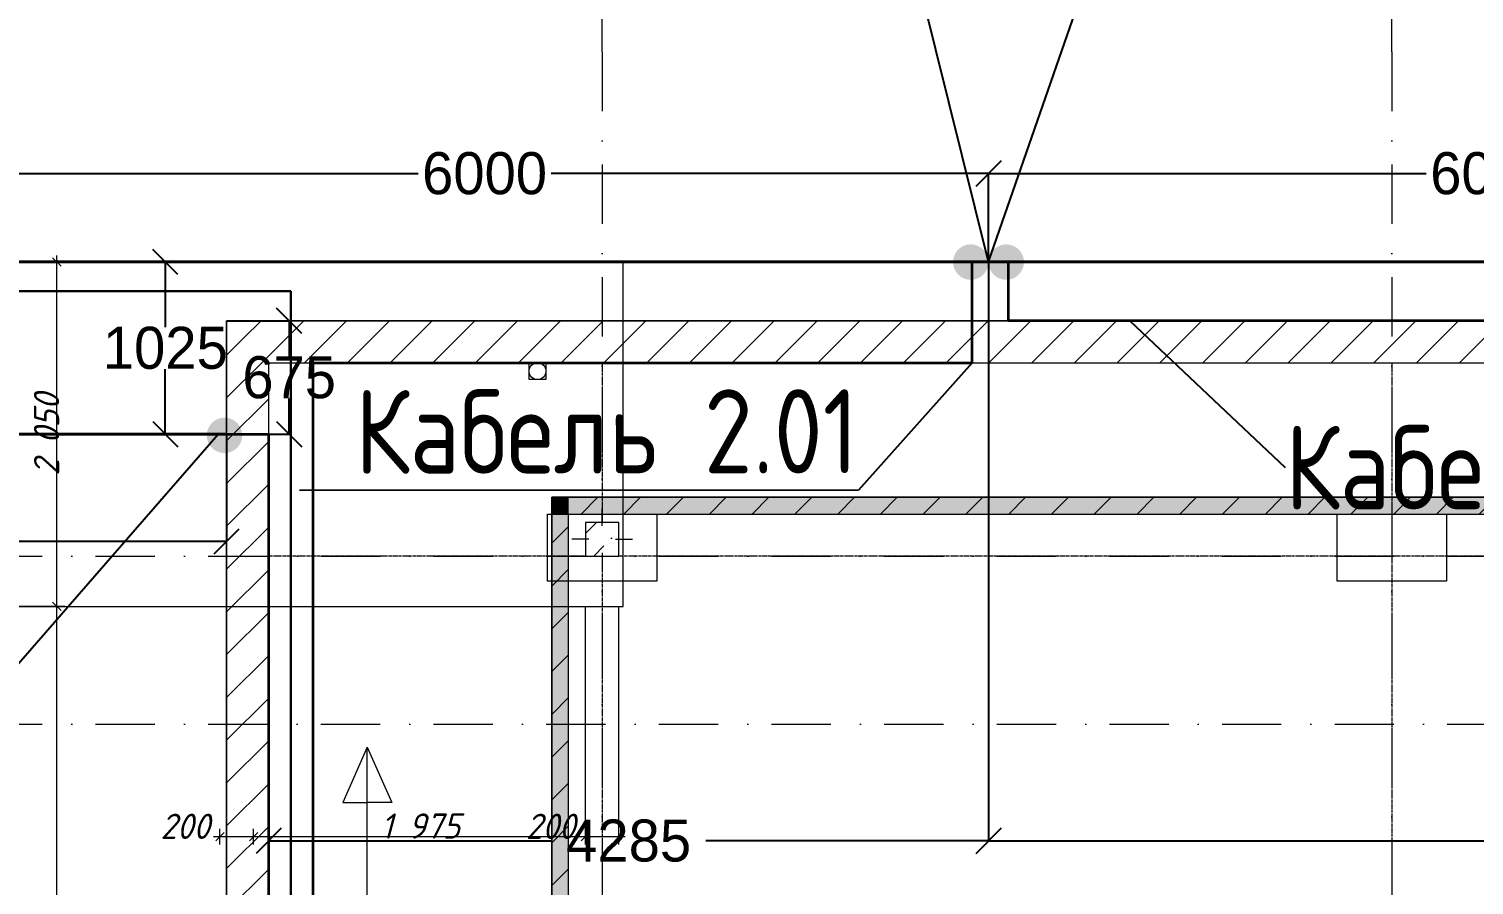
# Model space of a CAD drawing. Header units: millimetres. Extents: x 1499747 to 4230374, y -28481 to 441852.
# Drawn here: x 2437966 to 2446567, y 315325 to 320420 of the extents above; entities that cross this region are included whole.
import ezdxf
from ezdxf import colors
from ezdxf.entities.mleader import LeaderData, LeaderLine
from ezdxf.math import Vec2, Vec3
from ezdxf.xclip import XClip

# ---------------------------------------------------------------- set-up
doc = ezdxf.new("R2010")
doc.units = ezdxf.units.MM
doc.header["$MEASUREMENT"] = 0
doc.header["$XCLIPFRAME"] = 0
doc.set_wipeout_variables(frame=1)
for name, pattern in [('CENTER2', [28.575, 19.05, -3.175, 3.175, -3.175]), ('Dot & Dashed', [670.277762, 352.777767, -176.388884, 0, -141.111112]), ('Wipeout_Contour', [1000, 0, -1000]), ('Штрихпунктирная', [670.277762, 352.777767, -176.388884, 0, -141.111112])]:
    doc.linetypes.add(name, pattern=pattern)
for name, color, linetype in [('0_ANNOT_Dimensions', 7, 'Continuous'), ('13 этаж_25_Конструктив - Колонны', 7, 'Continuous'), ('Чертеж и Рисунок', 7, 'Continuous')]:
    doc.layers.add(name, color=color, linetype=linetype)
for name, color, linetype, lineweight in [('13 этаж_25_АР 06.03 custom_70_12 этаж_13_Интерьер - Мебель_Ном._пера__6_Ном._пера__6', 6, 'Continuous', 18), ('13 этаж_25_АР 06.03 custom_70_12 этаж_13_Интерьер - Мебель_Ном._пера__8_Ном._пера__8', 8, 'Continuous', 18), ('13 этаж_25_АР 06.03 custom_70__Оси_Ном._пера__8_Ном._пера__8', 8, 'Continuous', 18), ('13 этаж_25_АР 06.03 custom_70_Зина_Ном._пера__7_Ном._пера__7', 7, 'Continuous', 18), ('13 этаж_25_АР 06.03 custom_70_контур_Ном._пера__1_Ном._пера__1', 1, 'Continuous', 18), ('13 этаж_25_АР 06.03 custom_70_мет. конструкции_Ном._пера__5_Ном._пера__5', 5, 'Continuous', 18), ('13 этаж_25_АР 06.03 custom_70_парапет 2_Ном._пера__8_Ном._пера__8', 8, 'Continuous', 18), ('13 этаж_25_АР 06.03 custom_70_Подложк_Ном._пера__1_Ном._пера__1', 1, 'Continuous', 18), ('13 этаж_25_АР 06.03 custom_70_Подложк_Ном._пера__8_Ном._пера__8', 8, 'Continuous', 18), ('13 этаж_25_АР 06.03 custom_70_Стойки_Ном._пера__7_Ном._пера__7', 7, 'Continuous', 18), ('13 этаж_25_Конструктив - Колонны_Ном._пера__170_Ном._пера__52', 52, 'Continuous', 18), ('13 этаж_25_Конструктив - Колонны_Ном._пера__20_Ном._пера__1', 1, 'Continuous', 18), ('13 этаж_25_Конструктив - Колонны_Ном._пера__28_Ном._пера__12', 12, 'Continuous', 18), ('13 этаж_25_Конструктив - Колонны_Ном._пера__7', 7, 'Continuous', 18), ('13 этаж_25_Конструктив - Перекрытия_Ном._пера__1_Ном._пера__7', 7, 'Continuous', 18), ('13 этаж_25_Конструктив - Стены Ненесущие Газоблок_Ном._пера__169_Ном._пера__83', 83, 'Continuous', 18), ('13 этаж_25_Конструктив - Стены Ненесущие Газоблок_Ном._пера__47_Ном._пера__7', 7, 'Continuous', 18), ('13 этаж_25_Конструктив - Стены Ненесущие Газоблок_Ном._пера__74_Ном._пера__255', 255, 'Continuous', 18), ('13 этаж_25_Парапет_Ном._пера__20_Ном._пера__1', 1, 'Continuous', 18), ('13 этаж_25_Размер - ГКЛ перегородки_Ном._пера__1_Ном._пера__7', 7, 'Continuous', 18), ('13 этаж_25_Элемент Модели - Оси_Ном._пера__2_Ном._пера__8', 8, 'Continuous', 18), ('Кабель 2x4mm', 200, 'Continuous', 30), ('Кабель 2х6 mm', 150, 'Continuous', 30), ('ТП', 250, 'Continuous', 30)]:
    doc.layers.add(name, color=color, linetype=linetype, lineweight=lineweight)
doc.styles.add('ISOCPEUR_4', font='isocpeur.ttf', dxfattribs={"width": 0.85, "height": 250})
doc.styles.add('СГЕНЕРИР_СТИЛЬ_1', font='')
doc.styles.get('СГЕНЕРИР_СТИЛЬ_1').set_extended_font_data('GOST Common', italic=True)
doc.dimstyles.get("Standard").update_dxf_attribs({"dimtxt": 0.18, "dimasz": 0.18, "dimexe": 0.18, "dimexo": 0.0625, "dimgap": 0.09, "dimtad": 0, "dimtih": 1, "dimtoh": 1, "dimdec": 4, "dimzin": 0, "dimdsep": 46, "dimtxsty": 'Standard', "dimcen": 0.09, "dimadec": 0, "dimazin": 0, "dimtfac": 1, "dimtdec": 4, "dimtofl": 0, "dimtmove": 0, "dimatfit": 3, "dimfxl": 1, "dimtolj": 1, "dimtzin": 0, "dimarcsym": 0})
pattern_1 = [(45, (1162404.69, 34264.05), (-127.2792, 127.2792), [])]

# ---------------------------------------------------------------- blocks, each defined once
blk = doc.blocks.new('Чертеж_4_25', base_point=(1186000, 29700))
at = {"layer": '13 этаж_25_Конструктив - Стены Ненесущие Газоблок_Ном._пера__169_Ном._пера__83', "linetype": 'Continuous', "true_color": 0xc7c8ca}
h = blk.add_hatch(dxfattribs=at)
h.set_pattern_fill('БЛОКИ_БЕТОННЫЕ_ЭФФЕКТИВН_72', color=9, style=0, pattern_type=2)
h.set_pattern_definition(pattern_1)
h.paths.add_polyline_path([(1169569.7, 47364.1), (1169819.7, 47114.1), (1169819.7, 47364.1)])
h = blk.add_hatch(dxfattribs=at)
h.set_pattern_fill('БЛОКИ_БЕТОННЫЕ_ЭФФЕКТИВН_72', color=9, style=0, pattern_type=2)
h.set_pattern_definition(pattern_1)
h.paths.add_polyline_path([(1169569.7, 47114.1), (1169819.7, 47114.1), (1169569.7, 47364.1)])
h = blk.add_hatch(dxfattribs=at)
h.set_pattern_fill('БЛОКИ_БЕТОННЫЕ_ЭФФЕКТИВН_72', color=9, style=0, pattern_type=2)
h.set_pattern_definition(pattern_1)
h.paths.add_polyline_path([(1181154.7, 47364.1), (1169819.7, 47364.1), (1169819.7, 47114.1), (1181154.7, 47114.1)])
h = blk.add_hatch(dxfattribs=at)
h.set_pattern_fill('БЛОКИ_БЕТОННЫЕ_ЭФФЕКТИВН_72', color=9, style=0, pattern_type=2)
h.set_pattern_definition(pattern_1)
h.paths.add_polyline_path([(1169569.7, 47114.1), (1169569.7, 32314.1), (1169819.7, 32314.1), (1169819.7, 47114.1)])
h = blk.add_hatch(dxfattribs=at)
h.set_pattern_fill('БЛОКИ_БЕТОННЫЕ_ЭФФЕКТИВН_72', color=9, style=0, pattern_type=2)
h.set_pattern_definition(pattern_1)
h.paths.add_polyline_path([(1171504.7, 46214.1), (1171604.7, 46214.1), (1171504.7, 46314.1)])
h = blk.add_hatch(dxfattribs=at)
h.set_pattern_fill('БЛОКИ_БЕТОННЫЕ_ЭФФЕКТИВН_72', color=9, style=0, pattern_type=2)
h.set_pattern_definition(pattern_1)
h.paths.add_polyline_path([(1171504.7, 46314.1), (1171604.7, 46214.1), (1171604.7, 46314.1)])
h = blk.add_hatch(dxfattribs=at)
h.set_pattern_fill('БЛОКИ_БЕТОННЫЕ_ЭФФЕКТИВН_72', color=9, style=0, pattern_type=2)
h.set_pattern_definition(pattern_1)
h.paths.add_polyline_path([(1180809.7, 46314.1), (1171604.7, 46314.1), (1171604.7, 46214.1), (1180809.7, 46214.1)])
h = blk.add_hatch(dxfattribs=at)
h.set_pattern_fill('БЛОКИ_БЕТОННЫЕ_ЭФФЕКТИВН_72', color=9, style=0, pattern_type=2)
h.set_pattern_definition(pattern_1)
h.paths.add_polyline_path([(1171504.7, 46214.1), (1171504.7, 40239.1), (1171604.7, 40239.1), (1171604.7, 46214.1)])
at = {"layer": '13 этаж_25_Конструктив - Стены Ненесущие Газоблок_Ном._пера__74_Ном._пера__255', "linetype": 'Continuous', "true_color": 0xc7c8ca}
for points in [[(1171504.7, 46214.1), (1171604.7, 46214.1), (1171504.7, 46314.1)], [(1171504.7, 46314.1), (1171604.7, 46214.1), (1171604.7, 46314.1)], [(1180809.7, 46314.1), (1171604.7, 46314.1), (1171604.7, 46214.1), (1180809.7, 46214.1)], [(1171504.7, 46214.1), (1171504.7, 40239.1), (1171604.7, 40239.1), (1171604.7, 46214.1)]]:
    blk.add_hatch(color=9, dxfattribs=at).paths.add_polyline_path(points)
at = {"layer": '13 этаж_25_АР 06.03 custom_70_12 этаж_13_Интерьер - Мебель_Ном._пера__6_Ном._пера__6', "color": 9, "linetype": 'Continuous', "true_color": 0xc7c8ca, "flags": 128}
for points in [[(1171479.7, 46214.1), (1172129.7, 46214.1), (1172129.7, 45814.1), (1171479.7, 45814.1)], [(1176179.7, 46214.1), (1176829.7, 46214.1), (1176829.7, 45814.1), (1176179.7, 45814.1)]]:
    blk.add_lwpolyline(points, close=True, dxfattribs=at)
at = {"layer": '13 этаж_25_АР 06.03 custom_70_12 этаж_13_Интерьер - Мебель_Ном._пера__8_Ном._пера__8', "color": 9, "linetype": 'Continuous', "true_color": 0xc7c8ca, "flags": 128}
for points in [[(1171479.7, 46214.1), (1172129.7, 46214.1), (1172129.7, 45814.1), (1171479.7, 45814.1)], [(1176179.7, 46214.1), (1176829.7, 46214.1), (1176829.7, 45814.1), (1176179.7, 45814.1)]]:
    blk.add_lwpolyline(points, close=True, dxfattribs=at)
at = {"layer": '13 этаж_25_АР 06.03 custom_70__Оси_Ном._пера__8_Ном._пера__8', "color": 9, "linetype": 'CENTER2', "true_color": 0xc7c8ca}
for p, q in [((1171804.7, 47114.1), (1171804.7, 32314.1)), ((1176504.7, 47114.1), (1176504.7, 32314.1)), ((1181154.7, 45964.1), (1169819.7, 45964.1))]:
    blk.add_line(p, q, dxfattribs=at)
at = {"layer": '13 этаж_25_АР 06.03 custom_70_Зина_Ном._пера__7_Ном._пера__7', "color": 9, "linetype": 'Continuous', "true_color": 0xc7c8ca}
for p, q in [((1170406.9, 44826.4), (1170260.5, 44497.5)), ((1170406.9, 44826.4), (1170553.4, 44497.5)), ((1170260.5, 44497.5), (1170406.9, 44497.5)), ((1170553.4, 44497.5), (1170406.9, 44497.5))]:
    blk.add_line(p, q, dxfattribs=at)
at = {"layer": '13 этаж_25_АР 06.03 custom_70_контур_Ном._пера__1_Ном._пера__1', "color": 9, "linetype": 'Continuous', "true_color": 0xc7c8ca, "flags": 128}
for points in [[(1172084.7, 40139.1), (1171504.7, 40139.1), (1171504.7, 46314.1), (1180909.7, 46314.1), (1180909.7, 40139.1)], [(1172084.7, 40239.1), (1171604.7, 40239.1), (1171604.7, 46214.1), (1180809.7, 46214.1), (1180809.7, 40239.1)]]:
    blk.add_lwpolyline(points, dxfattribs=at)
at = {"layer": '13 этаж_25_АР 06.03 custom_70_мет. конструкции_Ном._пера__5_Ном._пера__5', "color": 9, "linetype": 'Continuous', "true_color": 0xc7c8ca}
for p, q in [((1172129.7, 46214.1), (1176179.7, 46214.1)), ((1171604.7, 40239.1), (1171604.7, 45814.1))]:
    blk.add_line(p, q, dxfattribs=at)
at = {"layer": '13 этаж_25_АР 06.03 custom_70_парапет 2_Ном._пера__8_Ном._пера__8', "color": 9, "linetype": 'Continuous', "true_color": 0xc7c8ca, "flags": 128}
blk.add_lwpolyline([(1199704.5, 30164.1), (1181204.7, 30164.1), (1181204.7, 32314.1), (1169819.7, 32314.1), (1169819.7, 47114.1), (1181154.7, 47114.1), (1181154.7, 46214.1)], dxfattribs=at)
at = {"layer": '13 этаж_25_АР 06.03 custom_70_Подложк_Ном._пера__1_Ном._пера__1', "color": 9, "linetype": 'Continuous', "true_color": 0xc7c8ca}
blk.add_circle((1171419.7, 47064.1), 50, dxfattribs=at)
at = {"layer": '13 этаж_25_АР 06.03 custom_70_Подложк_Ном._пера__8_Ном._пера__8', "color": 9, "linetype": 'Continuous', "true_color": 0xc7c8ca, "flags": 128}
for points in [[(1171369.7, 47114.1), (1171469.7, 47114.1)], [(1171469.7, 47114.1), (1171469.7, 47014.1), (1171369.7, 47014.1), (1171369.7, 47114.1)]]:
    blk.add_lwpolyline(points, dxfattribs=at)
at = {"layer": '13 этаж_25_АР 06.03 custom_70_Стойки_Ном._пера__7_Ном._пера__7', "color": 9, "linetype": 'Continuous', "true_color": 0xc7c8ca, "flags": 128}
blk.add_lwpolyline([(1170406.9, 35140.7), (1170406.9, 44826.4)], dxfattribs=at)
at = {"layer": '13 этаж_25_Конструктив - Перекрытия_Ном._пера__1_Ном._пера__7', "linetype": 'Continuous', "flags": 128}
blk.add_lwpolyline([(1169569.7, 32064.1), (1169569.7, 47364.1), (1181404.7, 47364.1), (1181404.7, 46214.1), (1199704.5, 46214.1), (1199704.5, 29914), (1190354.6, 29914), (1180954.5, 29914), (1180954.5, 32064.1)], close=True, dxfattribs=at)
at = {"layer": '13 этаж_25_Конструктив - Стены Ненесущие Газоблок_Ном._пера__47_Ном._пера__7', "color": 9, "linetype": 'Continuous', "true_color": 0xc7c8ca, "flags": 128}
for points in [[(1169569.7, 47364.1), (1169819.7, 47364.1)], [(1169569.7, 47364.1), (1169569.7, 32314.1)], [(1181404.7, 47364.1), (1169819.7, 47364.1)], [(1169819.7, 32314.1), (1169819.7, 47114.1)], [(1169819.7, 47114.1), (1181154.7, 47114.1)], [(1171504.7, 46314.1), (1171504.7, 46214.1)], [(1180809.7, 46314.1), (1171504.7, 46314.1)], [(1171504.7, 46214.1), (1171504.7, 40239.1)], [(1171604.7, 46214.1), (1180809.7, 46214.1)], [(1171604.7, 40239.1), (1171604.7, 46214.1)]]:
    blk.add_lwpolyline(points, dxfattribs=at)
at = {"layer": '13 этаж_25_Парапет_Ном._пера__20_Ном._пера__1', "color": 9, "linetype": 'Continuous', "true_color": 0xc7c8ca}
for p, q in [((1160604.7, 47714.1), (1171929.7, 47714.1)), ((1171929.7, 45664.1), (1171929.7, 47714.1)), ((1171929.7, 47714.1), (1180951.9, 47714.1)), ((1171929.7, 46214.1), (1171929.7, 47714.1)), ((1171929.7, 46214.1), (1180951.9, 46214.1)), ((1162654.7, 45664.1), (1171929.7, 45664.1))]:
    blk.add_line(p, q, dxfattribs=at)
at = {"layer": '13 этаж_25_Парапет_Ном._пера__20_Ном._пера__1', "color": 9, "linetype": 'Dot & Dashed', "true_color": 0xc7c8ca}
for p, q in [((1171929.7, 46214.1), (1180951.9, 46214.1)), ((1162654.7, 45664.1), (1171929.7, 45664.1))]:
    blk.add_line(p, q, dxfattribs=at)
at = {"layer": '13 этаж_25_Размер - ГКЛ перегородки_Ном._пера__1_Ном._пера__7', "color": 9, "linetype": 'Continuous', "true_color": 0xc7c8ca}
for p, q in [((1168583.9, 47689.1), (1168533.9, 47739.1)), ((1168558.9, 47714.1), (1168558.9, 47751.6)), ((1168605.8, 47714.1), (1160904.7, 47714.1)), ((1168558.9, 45664.1), (1168558.9, 47714.1)), ((1168533.9, 45689.1), (1168583.9, 45639.1)), ((1168533.9, 45689.1), (1168583.9, 45639.1)), ((1168605.8, 45664.1), (1162954.7, 45664.1)), ((1168605.8, 45664.1), (1162954.7, 45664.1)), ((1168558.9, 34564.1), (1168558.9, 45664.1)), ((1171704.7, 44247.8), (1171704.7, 45664.1)), ((1171704.7, 44247.8), (1171704.7, 45664.1)), ((1171904.7, 44247.8), (1171904.7, 45664.1)), ((1169554.8, 44319.7), (1169504.8, 44269.7)), ((1169529.8, 44247.8), (1169529.8, 44341.6)), ((1169754.8, 44319.7), (1169704.8, 44269.7)), ((1169754.8, 44319.7), (1169704.8, 44269.7)), ((1169729.8, 44247.8), (1169729.8, 44341.6)), ((1169729.8, 44247.8), (1169729.8, 44341.6)), ((1171729.7, 44319.7), (1171679.7, 44269.7)), ((1171729.7, 44319.7), (1171679.7, 44269.7)), ((1171879.7, 44269.7), (1171929.7, 44319.7)), ((1169492.3, 44294.7), (1169529.8, 44294.7)), ((1169529.8, 44294.7), (1169729.8, 44294.7)), ((1169729.8, 44294.7), (1171704.7, 44294.7)), ((1171704.7, 44294.7), (1171904.7, 44294.7)), ((1171904.7, 44294.7), (1171942.2, 44294.7))]:
    blk.add_line(p, q, dxfattribs=at)
at = {"layer": '13 этаж_25_Элемент Модели - Оси_Ном._пера__2_Ном._пера__8', "linetype": 'Штрихпунктирная'}
for p, q in [((1171804.7, 48964.1), (1171804.7, 49964.1)), ((1176504.7, 48964.1), (1176504.7, 49964.1)), ((1171804.7, 48964.1), (1171804.7, 14064.1)), ((1176504.7, 48964.1), (1176504.7, 14064.1)), ((1159404.7, 45964.1), (1216204.7, 45964.1)), ((1159404.7, 44964.1), (1216204.7, 44964.1))]:
    blk.add_line(p, q, dxfattribs=at)
at = {"layer": '13 этаж_25_Элемент Модели - Оси_Ном._пера__2_Ном._пера__8', "linetype": 'Continuous'}
for p, q in [((1171804.7, 48964.1), (1171804.7, 48964.1)), ((1171804.7, 48964.1), (1171804.7, 48964.1)), ((1176504.7, 48964.1), (1176504.7, 48964.1)), ((1176504.7, 48964.1), (1176504.7, 48964.1))]:
    blk.add_line(p, q, dxfattribs=at)
at = {"layer": '13 этаж_25_Размер - ГКЛ перегородки_Ном._пера__1_Ном._пера__7', "color": 9, "linetype": 'Continuous', "true_color": 0xc7c8ca, "insert": (1168572.9, 46443.3), "char_height": 150, "attachment_point": 7, "rotation": 90, "style": 'СГЕНЕРИР_СТИЛЬ_1'}
blk.add_mtext('\\A1;{\\pql;\\fGOST Common|b0|i1|c204|p0;\\W1.000000;2\xa0050}', dxfattribs=at)
at = {"layer": '13 этаж_25_Размер - ГКЛ перегородки_Ном._пера__1_Ном._пера__7', "color": 9, "linetype": 'Continuous', "true_color": 0xc7c8ca, "char_height": 150, "attachment_point": 7, "style": 'СГЕНЕРИР_СТИЛЬ_1'}
for s, insert in [('\\A1;{\\pql;\\fGOST Common|b0|i1|c204|p0;\\W1.000000;200}', (1169175.3, 44280.7)), ('\\A1;{\\pql;\\fGOST Common|b0|i1|c204|p0;\\W1.000000;1\xa0975}', (1170487.2, 44282.6)), ('\\A1;{\\pql;\\fGOST Common|b0|i1|c204|p0;\\W1.000000;200}', (1171350.2, 44280.7))]:
    blk.add_mtext(s, dxfattribs=dict(at, insert=insert))
at = {"color": 9, "linetype": 'Wipeout_Contour', "ltscale": 4690838.967291426, "true_color": 0xc7c8ca}
blk.add_wipeout([(1171704.7, 45964.1), (1171904.7, 45964.1), (1171904.7, 46164.1), (1171704.7, 46164.1)], dxfattribs=at).dxf.layer = '13 этаж_25_Конструктив - Колонны'
at = {"layer": '13 этаж_25_Конструктив - Колонны_Ном._пера__170_Ном._пера__52', "linetype": 'Continuous', "true_color": 0xc7c8ca}
h = blk.add_hatch(dxfattribs=at)
h.set_pattern_fill('ЖЕЛЕЗОБЕТОН_0019', color=9, style=0, pattern_type=2)
h.set_pattern_definition([(45, (1162404.7, 34264.05), (-183.8478, 183.8478), []), (45, (1162312.77, 34355.97), (-183.8478, 183.8478), [195, -65, 0, -65])])
h.paths.add_polyline_path([(1171704.7, 45964.1), (1171904.7, 45964.1), (1171904.7, 46164.1), (1171704.7, 46164.1)])
at = {"layer": '13 этаж_25_Конструктив - Колонны_Ном._пера__20_Ном._пера__1', "color": 9, "linetype": 'Continuous', "true_color": 0xc7c8ca}
for p, q in [((1171804.7, 46144.1), (1171804.7, 46244.1)), ((1171724.7, 46064.1), (1171624.7, 46064.1)), ((1171804.7, 46064.1), (1171804.7, 46064.1)), ((1171884.7, 46064.1), (1171984.7, 46064.1)), ((1171804.7, 45984.1), (1171804.7, 45884.1))]:
    blk.add_line(p, q, dxfattribs=at)
at = {"layer": '13 этаж_25_Конструктив - Колонны_Ном._пера__28_Ном._пера__12', "color": 9, "linetype": 'Continuous', "true_color": 0xc7c8ca, "flags": 128}
blk.add_lwpolyline([(1171704.7, 45964.1), (1171904.7, 45964.1), (1171904.7, 46164.1), (1171704.7, 46164.1)], close=True, dxfattribs=at)
at = {"layer": '13 этаж_25_Конструктив - Колонны_Ном._пера__7', "color": 9, "linetype": 'Wipeout_Contour', "true_color": 0xc7c8ca}
for p, q in [((1171904.7, 46164.1), (1171704.7, 46164.1)), ((1171704.7, 46164.1), (1171704.7, 45964.1)), ((1171904.7, 45964.1), (1171904.7, 46164.1)), ((1171704.7, 45964.1), (1171904.7, 45964.1))]:
    blk.add_line(p, q, dxfattribs=at)
blk = doc.blocks.new('_Oblique')
at = {"color": 0, "linetype": 'ByBlock', "lineweight": -2}
blk.add_line((-0.5, -0.5), (0.5, 0.5), dxfattribs=at)
blk = doc.blocks.new('*D165')
at = {"layer": '0_ANNOT_Dimensions', "color": 0, "lineweight": -2, "transparency": 16777216}
for p, q in [((2437677.5, 319033.2), (2437677.5, 319559.9)), ((2437677.5, 319559.7), (2440281.6, 319559.7)), ((2443677.5, 319559.7), (2441073.4, 319559.7)), ((2443677.5, 319033.2), (2443677.5, 319559.9))]:
    blk.add_line(p, q, dxfattribs=at)
at = {"layer": 'Defpoints', "color": 0, "lineweight": 30, "transparency": 16777216}
for p in [(2443677.5, 319559.7), (2437677.5, 319033.1), (2443677.5, 319033.1)]:
    blk.add_point(p, dxfattribs=at)
at = {"layer": '0_ANNOT_Dimensions', "color": 0, "lineweight": -2, "transparency": 16777216, "xscale": 150, "yscale": 150, "zscale": 150, "rotation": 180}
blk.add_blockref('_Oblique', (2437677.5, 319559.7), dxfattribs=at)
at = {"layer": '0_ANNOT_Dimensions', "color": 0, "lineweight": -2, "transparency": 16777216, "xscale": 150, "yscale": 150, "zscale": 150}
blk.add_blockref('_Oblique', (2443677.5, 319559.7), dxfattribs=at)
at = {"layer": '0_ANNOT_Dimensions', "color": 0, "lineweight": 25, "transparency": 16777216, "insert": (2440677.5, 319559.7), "char_height": 250, "attachment_point": 5}
blk.add_mtext('\\A1;6000', dxfattribs=at)
blk = doc.blocks.new('*D168')
at = {"layer": '0_ANNOT_Dimensions', "color": 0, "lineweight": -2, "transparency": 16777216}
for p, q in [((2443677.5, 319033.2), (2443677.5, 319559.9)), ((2443677.5, 319559.7), (2446281.6, 319559.7)), ((2449677.5, 319559.7), (2447073.4, 319559.7)), ((2449677.5, 319033.2), (2449677.5, 319559.9))]:
    blk.add_line(p, q, dxfattribs=at)
at = {"layer": 'Defpoints', "color": 0, "lineweight": 30, "transparency": 16777216}
for p in [(2449677.5, 319559.7), (2443677.5, 319033.1), (2449677.5, 319033.1)]:
    blk.add_point(p, dxfattribs=at)
at = {"layer": '0_ANNOT_Dimensions', "color": 0, "lineweight": -2, "transparency": 16777216, "xscale": 150, "yscale": 150, "zscale": 150, "rotation": 180}
blk.add_blockref('_Oblique', (2443677.5, 319559.7), dxfattribs=at)
at = {"layer": '0_ANNOT_Dimensions', "color": 0, "lineweight": -2, "transparency": 16777216, "xscale": 150, "yscale": 150, "zscale": 150}
blk.add_blockref('_Oblique', (2449677.5, 319559.7), dxfattribs=at)
at = {"layer": '0_ANNOT_Dimensions', "color": 0, "lineweight": 25, "transparency": 16777216, "insert": (2446677.5, 319559.7), "char_height": 250, "attachment_point": 5}
blk.add_mtext('\\A1;6000', dxfattribs=at)
blk = doc.blocks.new('*D186')
at = {"layer": '0_ANNOT_Dimensions', "color": 0, "lineweight": -2, "transparency": 16777216}
for p, q in [((2443677.5, 319033.1), (2443677.5, 315588.3)), ((2439392.5, 315910.6), (2439392.5, 315588.3)), ((2439392.5, 315588.5), (2441076.6, 315588.5)), ((2443677.5, 315588.5), (2441993.4, 315588.5))]:
    blk.add_line(p, q, dxfattribs=at)
at = {"layer": 'Defpoints', "color": 0, "lineweight": 30, "transparency": 16777216}
for p in [(2443677.5, 319033.1), (2439392.5, 315910.7), (2443677.5, 315588.5)]:
    blk.add_point(p, dxfattribs=at)
at = {"layer": '0_ANNOT_Dimensions', "color": 0, "lineweight": -2, "transparency": 16777216, "xscale": 150, "yscale": 150, "zscale": 150, "rotation": 180}
blk.add_blockref('_Oblique', (2439392.5, 315588.5), dxfattribs=at)
at = {"layer": '0_ANNOT_Dimensions', "color": 0, "lineweight": -2, "transparency": 16777216, "xscale": 150, "yscale": 150, "zscale": 150}
blk.add_blockref('_Oblique', (2443677.5, 315588.5), dxfattribs=at)
at = {"layer": '0_ANNOT_Dimensions', "color": 0, "lineweight": 25, "transparency": 16777216, "insert": (2441535, 315588.5), "char_height": 250, "attachment_point": 5}
blk.add_mtext('\\A1;4285', dxfattribs=at)
blk = doc.blocks.new('*D198')
at = {"layer": '0_ANNOT_Dimensions', "color": 0, "lineweight": -2, "transparency": 16777216}
for p, q in [((2443677.5, 319033.1), (2443677.5, 315588.5)), ((2450727.5, 317533.1), (2450727.5, 315588.5)), ((2443677.5, 315588.7), (2446785.7, 315588.7)), ((2450727.5, 315588.7), (2447619.2, 315588.7))]:
    blk.add_line(p, q, dxfattribs=at)
at = {"layer": 'Defpoints', "color": 0, "lineweight": 30, "transparency": 16777216}
for p in [(2443677.5, 319033.1), (2450727.5, 317533.1), (2443677.5, 315588.7)]:
    blk.add_point(p, dxfattribs=at)
at = {"layer": '0_ANNOT_Dimensions', "color": 0, "lineweight": -2, "transparency": 16777216, "xscale": 150, "yscale": 150, "zscale": 150, "rotation": 180}
blk.add_blockref('_Oblique', (2443677.5, 315588.7), dxfattribs=at)
at = {"layer": '0_ANNOT_Dimensions', "color": 0, "lineweight": -2, "transparency": 16777216, "xscale": 150, "yscale": 150, "zscale": 150}
blk.add_blockref('_Oblique', (2450727.5, 315588.7), dxfattribs=at)
at = {"layer": '0_ANNOT_Dimensions', "color": 0, "lineweight": 25, "transparency": 16777216, "insert": (2447202.5, 315588.7), "char_height": 250, "attachment_point": 5}
blk.add_mtext('\\A1;7050', dxfattribs=at)
blk = doc.blocks.new('*D237')
at = {"layer": '0_ANNOT_Dimensions', "color": 0, "lineweight": -2, "transparency": 16777216}
for p, q in [((2433142.5, 318008.1), (2433142.5, 317370.4)), ((2439142.5, 318008.1), (2439142.5, 317370.4)), ((2433142.5, 317370.6), (2435746.6, 317370.6)), ((2439142.5, 317370.6), (2436538.4, 317370.6))]:
    blk.add_line(p, q, dxfattribs=at)
at = {"layer": 'Defpoints', "color": 0, "lineweight": 30, "transparency": 16777216}
for p in [(2433142.5, 318008.1), (2439142.5, 318008.1), (2439142.5, 317370.6)]:
    blk.add_point(p, dxfattribs=at)
at = {"layer": '0_ANNOT_Dimensions', "color": 0, "lineweight": -2, "transparency": 16777216, "xscale": 150, "yscale": 150, "zscale": 150, "rotation": 180}
blk.add_blockref('_Oblique', (2433142.5, 317370.6), dxfattribs=at)
at = {"layer": '0_ANNOT_Dimensions', "color": 0, "lineweight": -2, "transparency": 16777216, "xscale": 150, "yscale": 150, "zscale": 150}
blk.add_blockref('_Oblique', (2439142.5, 317370.6), dxfattribs=at)
at = {"layer": '0_ANNOT_Dimensions', "color": 0, "lineweight": 25, "transparency": 16777216, "insert": (2436142.5, 317370.6), "char_height": 250, "attachment_point": 5}
blk.add_mtext('\\A1;6000', dxfattribs=at)
blk = doc.blocks.new('*D242')
at = {"layer": '0_ANNOT_Dimensions', "color": 0, "lineweight": -2, "transparency": 16777216}
for p, q in [((2439142.6, 318683.1), (2439514.5, 318683.1)), ((2439514.4, 318683.1), (2439514.4, 318470.7)), ((2439514.4, 318008.1), (2439514.4, 318220.5)), ((2439142.6, 318008.1), (2439514.5, 318008.1))]:
    blk.add_line(p, q, dxfattribs=at)
at = {"layer": 'Defpoints', "color": 0, "lineweight": 30, "transparency": 16777216}
for p in [(2439142.5, 318683.1), (2439514.4, 318683.1), (2439142.5, 318008.1)]:
    blk.add_point(p, dxfattribs=at)
at = {"layer": '0_ANNOT_Dimensions', "color": 0, "lineweight": -2, "transparency": 16777216, "xscale": 150, "yscale": 150, "zscale": 150}
for p, rotation in [((2439514.4, 318683.1), 90), ((2439514.4, 318008.1), 270)]:
    blk.add_blockref('_Oblique', p, dxfattribs=dict(at, rotation=rotation))
at = {"layer": '0_ANNOT_Dimensions', "color": 0, "lineweight": 25, "transparency": 16777216, "insert": (2439514.4, 318345.6), "char_height": 250, "attachment_point": 5}
blk.add_mtext('\\A1;675', dxfattribs=at)
blk = doc.blocks.new('*D243')
at = {"layer": '0_ANNOT_Dimensions', "color": 0, "lineweight": -2, "transparency": 16777216}
for p, q in [((2439142.4, 319033.1), (2438777.2, 319033.1)), ((2438777.4, 319033.1), (2438777.4, 318645.7)), ((2438777.4, 318008.1), (2438777.4, 318395.5)), ((2439142.4, 318008.1), (2438777.2, 318008.1))]:
    blk.add_line(p, q, dxfattribs=at)
at = {"layer": 'Defpoints', "color": 0, "lineweight": 30, "transparency": 16777216}
for p in [(2438777.4, 319033.1), (2439142.5, 319033.1), (2439142.5, 318008.1)]:
    blk.add_point(p, dxfattribs=at)
at = {"layer": '0_ANNOT_Dimensions', "color": 0, "lineweight": -2, "transparency": 16777216, "xscale": 150, "yscale": 150, "zscale": 150}
for p, rotation in [((2438777.4, 319033.1), 90), ((2438777.4, 318008.1), 270)]:
    blk.add_blockref('_Oblique', p, dxfattribs=dict(at, rotation=rotation))
at = {"layer": '0_ANNOT_Dimensions', "color": 0, "lineweight": 25, "transparency": 16777216, "insert": (2438777.4, 318520.6), "char_height": 250, "attachment_point": 5}
blk.add_mtext('\\A1;1025', dxfattribs=at)

msp = doc.modelspace()

# ---------------------------------------------------------------- block references
at = {"layer": 'Чертеж и Рисунок', "linetype": 'Continuous'}
ref = msp.add_blockref('Чертеж_4_25', (2455572.80168, 301019.07632), dxfattribs=at)
XClip(ref).set_block_clipping_path([(1144000, 0), (1228000, 59400.0000000006)])

# ---------------------------------------------------------------- next in the draw order: hatches: boundary and pattern name
at = {"layer": 'Кабель 2x4mm', "lineweight": 30, "true_color": 0xcd2027}
h = msp.add_hatch(color=242, dxfattribs=at)
h.dxf.hatch_style = 1
h.paths.add_polyline_path([(2443676.6214, 319032.4586, 1), (2443465.51653, 319032.4586, 1)])
h = msp.add_hatch(color=242, dxfattribs=at)
h.dxf.hatch_style = 1
h.paths.add_polyline_path([(2443887.8119, 319032.4586, 1), (2443676.70703, 319032.4586, 1)])
h = msp.add_hatch(color=242, dxfattribs=at)
h.dxf.hatch_style = 1
h.paths.add_polyline_path([(2439235.23669, 318001.19709, 1), (2439024.13182, 318001.19709, 1)])

# ---------------------------------------------------------------- next in the draw order: linework, layer by layer
at = {"layer": 'Кабель 2x4mm', "lineweight": 35}
for points in [[(2454333.23567, 301883.12708), (2454333.23567, 302705.35084), (2451627.4163, 302705.35084), (2451627.4163, 304478.11152), (2439656.8894, 304478.11152), (2439656.8894, 318433.19578), (2443579.42094, 318433.19578), (2443579.42094, 319031.83194)], [(2454168.03861, 301883.12708), (2454168.03861, 302444.32899), (2451326.35708, 302444.32899), (2451326.35708, 304183.64726), (2439392.4918, 304183.64726), (2439392.4918, 318006.91832), (2439092.4163, 318006.74556)]]:
    msp.add_lwpolyline(points, dxfattribs=at)
at = {"layer": 'Кабель 2х6 mm', "lineweight": 30}
msp.add_lwpolyline([(2454253.32684, 301883.12708), (2454253.32684, 302575.58073), (2451476.33666, 302575.58073), (2451476.33666, 304334.36148), (2439523.61612, 304334.36148), (2439523.61612, 318858.52656), (2430393.93538, 318858.52656), (2430177.4918, 319031.83194)], dxfattribs=at)
at = {"layer": 'Кабель 2х6 mm', "color": 219, "lineweight": 40, "true_color": 0x642165}
msp.add_lwpolyline([(2437677.4918, 319033.12708), (2443677.4918, 319033.12708)], dxfattribs=at)
at = {"layer": 'Кабель 2х6 mm', "color": 85, "lineweight": 40, "true_color": 0x58ba48}
msp.add_lwpolyline([(2443677.4918, 319033.12708), (2449677.4918, 319033.12708)], dxfattribs=at)
at = {"layer": 'Кабель 2х6 mm', "lineweight": 35}
msp.add_lwpolyline([(2465427.34839, 316517.76781), (2465472.57327, 316517.76781), (2465472.57327, 317435.86241), (2451033.63966, 317435.86241), (2451033.63966, 318683.15868), (2443794.96763, 318683.15868), (2443794.96763, 319031.7954)], dxfattribs=at)
at = {"layer": 'Кабель 2х6 mm', "color": 116, "lineweight": 40, "true_color": 0x136734}
msp.add_lwpolyline([(2433142.4918, 318008.12708), (2439142.4918, 318008.12708)], dxfattribs=at)

# ---------------------------------------------------------------- next in the draw order: dimensions: what is measured, and where the dimension line sits
at = {"layer": '0_ANNOT_Dimensions', "lineweight": 25}
for base, p1, p2, picture, middle in [((2443677.4918, 319559.69825), (2437677.4918, 319033.12708), (2443677.4918, 319033.12708), '*D165', (2440677.4918, 319559.69825)), ((2449677.4918, 319559.69825), (2443677.4918, 319033.12708), (2449677.4918, 319033.12708), '*D168', (2446677.4918, 319559.69825)), ((2443677.4918, 315588.4847), (2439392.4918, 315910.67692), (2443677.4918, 319033.12708), '*D186', (2441534.9918, 315588.4847)), ((2443677.4918, 315588.6647), (2450727.4918, 317533.12708), (2443677.4918, 319033.12708), '*D198', (2447202.4918, 315588.6647)), ((2439142.4918, 317370.56472), (2433142.4918, 318008.12708), (2439142.4918, 318008.12708), '*D237', (2436142.4918, 317370.56472))]:
    dim = msp.add_linear_dim(base=base, p1=p1, p2=p2, dimstyle='Standard', override={"dimtxt": 250, "dimasz": 150, "dimdec": 0, "dimblk1": 'Oblique', "dimblk2": 'Oblique', "dimsah": 1}, dxfattribs=at)
    dim.commit()
    dim.dimension.update_dxf_attribs({"geometry": picture, "text_midpoint": middle})
for base, p2, picture, middle in [((2438777.36893, 319033.12708), (2439142.4918, 319033.12708), '*D243', (2438777.36893, 318520.62708)), ((2439514.35208, 318683.12708), (2439142.4918, 318683.12708), '*D242', (2439514.35208, 318345.62708))]:
    dim = msp.add_linear_dim(base=base, p1=(2439142.4918, 318008.12708), p2=p2, angle=90, dimstyle='Standard', override={"dimtxt": 250, "dimasz": 150, "dimdec": 0, "dimblk1": 'Oblique', "dimblk2": 'Oblique', "dimsah": 1}, dxfattribs=at)
    dim.commit()
    dim.dimension.update_dxf_attribs({"geometry": picture, "text_midpoint": middle})

# ---------------------------------------------------------------- next in the draw order: leaders
at = {"layer": 'ТП', "lineweight": 30}
ml = msp.add_multileader_mtext('Standard', dxfattribs=at)
ml.set_content('(Ввод питания и UTP )', color=256, style='ISOCPEUR_4')
ml.set_leader_properties()
ml.build(insert=Vec2(0, 0))
ml.multileader.update_dxf_attribs({"text_right_attachment_type": 6, "dogleg_length": 0.00000000013, "arrow_head_size": 0.18})
ctx = ml.context
ctx.base_point, ctx.char_height, ctx.arrow_head_size, ctx.landing_gap_size, ctx.plane_origin = Vec3(2436794.87938, 322760.39032), 500, 0.18, 0.09, Vec3(2441841.67933, 328593.1777)
ctx.right_attachment, ctx.text_align_type = 6, 2
notes = []
notes.append((ctx, [(1, (1, 1, 0), (2442830.05938, 322435.39032), (-1, 0), 0.00000000013, [(0, [(2443677.4918, 319033.12708)], 0, [])])]))
ctx.mtext.insert, ctx.mtext.alignment, ctx.mtext.flow_direction = Vec3(2442829.96938, 323035.39032), 3, 5
ml = msp.add_multileader_mtext('Standard', dxfattribs=at)
ml.set_content('(Ввод питания и UTP )', color=256, style='ISOCPEUR_4')
ml.set_leader_properties()
ml.build(insert=Vec2(0, 0))
ml.multileader.update_dxf_attribs({"text_right_attachment_type": 6, "dogleg_length": 0.00000000013, "arrow_head_size": 0.18})
ctx = ml.context
ctx.base_point, ctx.char_height, ctx.arrow_head_size, ctx.landing_gap_size, ctx.plane_origin = Vec3(2444966.70578, 322756.54225), 500, 0.18, 0.09, Vec3(2441841.67933, 328593.1777)
ctx.right_attachment, ctx.text_align_type = 6, 2
notes.append((ctx, [(0, (1, 1, 0), (2444966.70578, 322756.54225), (1, 0), 0.00000000013, [(0, [(2443677.4918, 319033.12708)], 0, [])])]))
ctx.mtext.insert, ctx.mtext.alignment, ctx.mtext.flow_direction = Vec3(2451001.79578, 323031.54225), 3, 5
ml = msp.add_multileader_mtext('Standard', dxfattribs=at)
ml.set_content('Кабель 1.02', color=256, style='ISOCPEUR_4')
ml.set_leader_properties()
ml.build(insert=Vec2(0, 0))
ml.multileader.update_dxf_attribs({"text_right_attachment_type": 6, "dogleg_length": 0.36, "arrow_head_size": 0.18})
ctx = ml.context
ctx.base_point, ctx.char_height, ctx.arrow_head_size, ctx.landing_gap_size, ctx.plane_origin, ctx.plane_x_axis, ctx.plane_y_axis = Vec3(2445441.70266, 317810.79732), 500, 0.18, 0.09, Vec3(2454990.70319, 315861.51357), Vec3(0.9999997664, 0.0006834744), Vec3(-0.0006834744, 0.9999997664)
ctx.right_attachment = 6
notes.append((ctx, [(0, (1, 1, 0), (2445441.70266, 317810.79732), (0.9999997664, 0.0006834744), 0.00000000013, [(0, [(2444516.86946, 318683.15868)], 0, [])])]))
ctx.mtext.insert, ctx.mtext.text_direction, ctx.mtext.rotation, ctx.mtext.width, ctx.mtext.flow_direction = Vec3(2445441.62179, 318060.79733), Vec3(0.9999997664, 0.0006834744), 0.0006834744, 3333.2408404, 5
ml = msp.add_multileader_mtext('Standard', dxfattribs=at)
ml.set_content('Кабель 2.01', color=256, style='ISOCPEUR_4')
ml.set_leader_properties()
ml.build(insert=Vec2(0, 0))
ml.multileader.update_dxf_attribs({"text_right_attachment_type": 6, "dogleg_length": 0.36, "arrow_head_size": 0.18})
ctx = ml.context
ctx.base_point, ctx.char_height, ctx.arrow_head_size, ctx.landing_gap_size, ctx.plane_origin, ctx.plane_x_axis, ctx.plane_y_axis = Vec3(2439927.49523, 318023.49378), 500, 0.18, 0.09, Vec3(2453940.98607, 317505.4409), Vec3(0.9999997664, 0.0006834744), Vec3(-0.0006834744, 0.9999997664)
ctx.right_attachment, ctx.text_align_type = 6, 2
notes.append((ctx, [(1, (1, 1, 0), (2442902.91375, 317675.52733), (-0.9999997664, -0.0006834744), 0.00000000013, [(0, [(2443579.42094, 318433.19578)], 0, [])])]))
ctx.mtext.insert, ctx.mtext.text_direction, ctx.mtext.rotation, ctx.mtext.width, ctx.mtext.alignment, ctx.mtext.flow_direction = Vec3(2442902.41366, 318275.52712), Vec3(0.9999997664, 0.0006834744), 0.0006834744, 3333.2408404, 3, 5
ml = msp.add_multileader_mtext('Standard', dxfattribs=at)
ml.set_content('Кабель 2.09', color=256, style='ISOCPEUR_4')
ml.set_leader_properties()
ml.build(insert=Vec2(0, 0))
ml.multileader.update_dxf_attribs({"text_right_attachment_type": 6, "dogleg_length": 0.36, "arrow_head_size": 0.18})
ctx = ml.context
ctx.base_point, ctx.char_height, ctx.arrow_head_size, ctx.landing_gap_size, ctx.plane_origin, ctx.plane_x_axis, ctx.plane_y_axis = Vec3(2434616.88887, 316731.03565), 500, 0.18, 0.09, Vec3(2444658.63877, 314135.50526), Vec3(0.9999997664, 0.0006834744), Vec3(-0.0006834744, 0.9999997664)
ctx.right_attachment, ctx.text_align_type = 6, 2
notes.append((ctx, [(1, (1, 1, 0), (2437677.30737, 316383.12728), (-0.9999997664, -0.0006834744), 0.00000000013, [(0, [(2439092.4163, 318006.74556)], 0, [])])]))
ctx.mtext.insert, ctx.mtext.text_direction, ctx.mtext.rotation, ctx.mtext.width, ctx.mtext.alignment, ctx.mtext.flow_direction = Vec3(2437676.80728, 316983.12708), Vec3(0.9999997664, 0.0006834744), 0.0006834744, 3333.2408404, 3, 5
for ctx, leaders in notes:
    for number, flags, end, landing, length, lines in leaders:
        leader = LeaderData()
        leader.index, (leader.has_last_leader_line, leader.has_dogleg_vector, leader.attachment_direction) = number, flags
        leader.last_leader_point, leader.dogleg_vector, leader.dogleg_length = Vec3(end), Vec3(landing), length
        for number, points, colour, breaks in lines:
            line = LeaderLine()
            line.index, line.vertices, line.color, line.breaks = number, Vec3.list(points), colors.encode_raw_color(colour), breaks
            leader.lines.append(line)
        ctx.leaders.append(leader)

doc.saveas('drawing.dxf')
